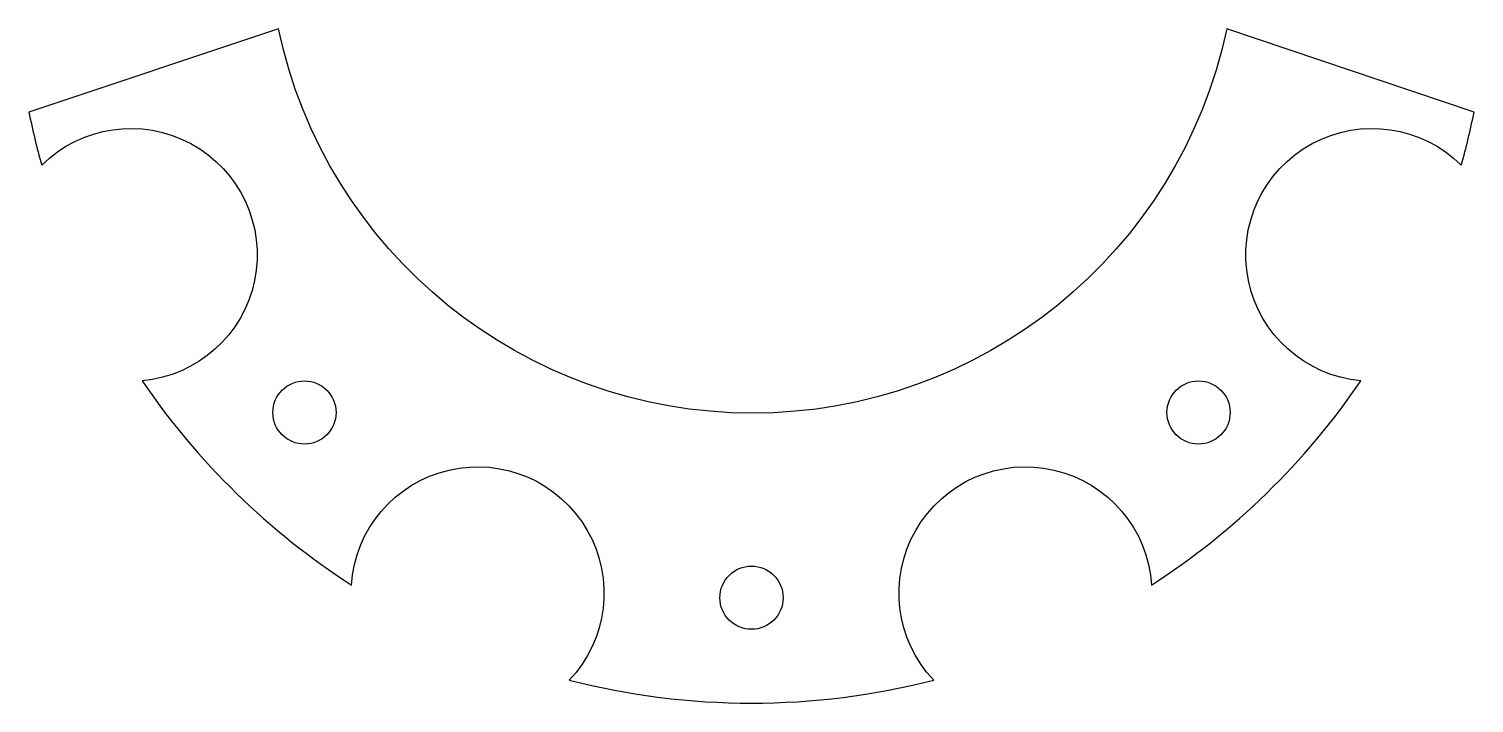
# Model space of a CAD drawing. Header units: millimetres. Extents: x -34.3 to 34.3, y -3 to 29.
import ezdxf

# ---------------------------------------------------------------- set-up
doc = ezdxf.new("R2010")
doc.units = ezdxf.units.MM

msp = doc.modelspace()

# ---------------------------------------------------------------- linework, layer by layer
msp.add_lwpolyline([(22.553, 29, -0.810236), (-22.447, 29), (-34.288, 25.048, 0.018463), (-33.682, 22.537, -1.423134), (-28.915, 12.303, 0.100115), (-18.987, 2.615, -1.425118), (-8.646, -1.901, 0.125508), (8.646, -1.901, -1.425118), (18.987, 2.615, 0.100115), (28.915, 12.303, -1.423134), (33.682, 22.537, 0.018463), (34.288, 25.048)], format="xyb", close=True)
for centre in [(-21.213, 10.801), (21.213, 10.801), (0, 2.014)]:
    msp.add_circle(centre, 1.5)

doc.saveas('drawing.dxf')
